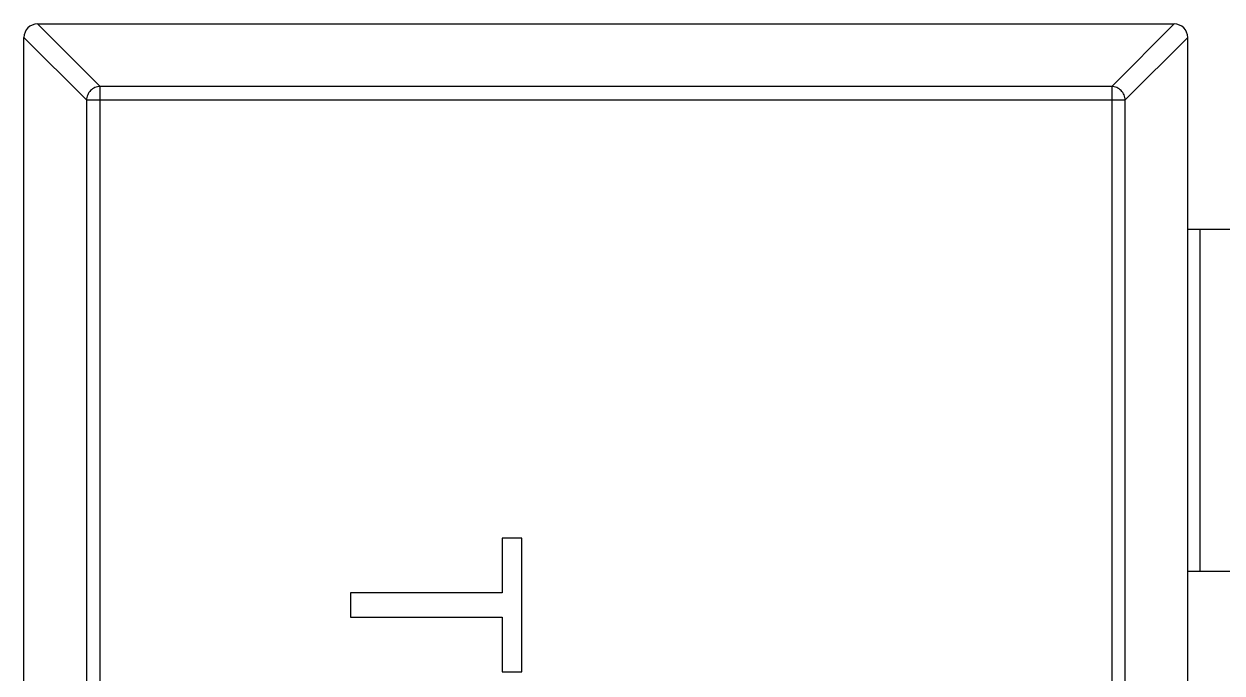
# Model space of a CAD drawing. Header units: inches. Extents: x -13 to 240, y -18 to 126.
# Drawn here: x 185.177 to 186.927, y 56.465 to 57.413 of the extents above; entities that cross this region are included whole.
import ezdxf

# ---------------------------------------------------------------- set-up
doc = ezdxf.new("R2010")
doc.units = ezdxf.units.IN
doc.header["$LTSCALE"] = 1.21
doc.header["$MEASUREMENT"] = 0
doc.layers.get('0').update_dxf_attribs({"linetype": 'CONTINUOUS'})

msp = doc.modelspace()

# ---------------------------------------------------------------- linework, layer by layer
at = {"color": 7, "linetype": 'Continuous'}
for p, q in [((185.1964, 57.4134), (185.2878, 57.322)), ((185.1967, 57.4134), (186.8567, 57.4134)), ((186.7656, 57.322), (186.857, 57.4134)), ((185.2681, 57.3023), (185.1767, 57.3937)), ((185.1767, 54.4334), (185.1767, 57.3934)), ((186.8767, 57.3937), (186.7853, 57.3023)), ((186.8767, 54.4334), (186.8767, 57.3934)), ((185.2878, 54.5048), (185.2878, 57.322)), ((186.7656, 57.322), (185.2878, 57.322)), ((186.7656, 57.322), (186.7656, 54.5048)), ((185.2681, 57.3023), (185.2681, 54.5245)), ((185.2681, 57.3023), (186.7853, 57.3023)), ((186.7853, 54.5245), (186.7853, 57.3023)), ((186.8767, 57.1134), (187.5267, 57.1134)), ((186.8945, 57.1134), (186.8945, 56.6134)), ((185.8751, 56.6618), (185.8751, 56.5817)), ((185.9039, 56.6618), (185.8751, 56.6618)), ((185.9039, 56.4663), (185.9039, 56.6618)), ((186.8767, 56.6134), (187.5267, 56.6134)), ((185.6539, 56.5817), (185.6539, 56.5464)), ((185.8751, 56.5817), (185.6539, 56.5817)), ((185.6539, 56.5464), (185.8751, 56.5464)), ((185.8751, 56.5464), (185.8751, 56.4663)), ((185.8751, 56.4663), (185.9039, 56.4663))]:
    msp.add_line(p, q, dxfattribs=at)
for centre, start, end in [((185.1967, 57.3934), 90, 180), ((186.8567, 57.3934), 0, 90)]:
    msp.add_arc(centre, 0.02, start, end, dxfattribs=at)
for points in [[(185.2878, 57.322), (185.2853, 57.3219), (185.2802, 57.3208), (185.2738, 57.3164), (185.2694, 57.3099), (185.2682, 57.3048), (185.2681, 57.3023)], [(186.7853, 57.3023), (186.7852, 57.3048), (186.7841, 57.3099), (186.7797, 57.3164), (186.7732, 57.3208), (186.7681, 57.3219), (186.7656, 57.322)]]:
    msp.add_open_spline(points, degree=3, knots=[0, 0, 0, 0, 0.249032, 0.5, 0.750968, 1, 1, 1, 1], dxfattribs=at)

doc.saveas('drawing.dxf')
